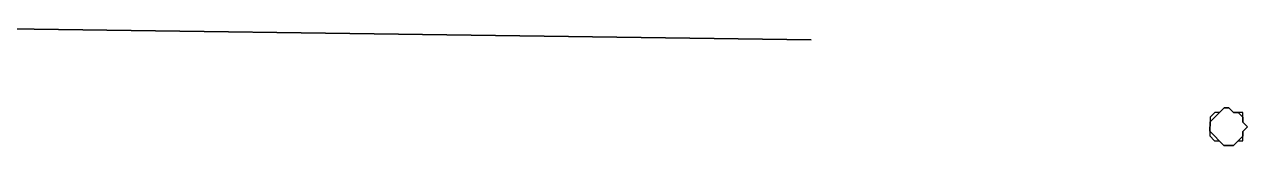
# Model space of a CAD drawing. Header units: inches. Extents: x 0 to 116, y 2 to 63.
# Drawn here: x 67.35 to 83.08, y 61.78 to 63.33 of the extents above; entities that cross this region are included whole.
import ezdxf

# ---------------------------------------------------------------- set-up
doc = ezdxf.new("R2010")
doc.units = ezdxf.units.IN

msp = doc.modelspace()

# ---------------------------------------------------------------- linework, layer by layer
for points in [[(77.47207, 63.13718), (63.0977, 63.33325), (47.21114, 63.11442), (63.0977, 63.33325)], [(77.47207, 63.13718), (63.0977, 63.33325), (47.21114, 63.11442), (63.0977, 63.33325)], [(82.78277, 62.26376), (82.72206, 62.20368), (82.66166, 62.20399), (82.60094, 62.14391), (82.59968, 61.90231), (82.65976, 61.8416), (82.72016, 61.84128), (82.78024, 61.78057), (82.90104, 61.77994), (82.96176, 61.84002), (83.02216, 61.8397), (83.02279, 61.9605), (83.08351, 62.02058), (83.02342, 62.0813), (83.02405, 62.2021), (82.90326, 62.20273), (82.84317, 62.26344)], [(82.78277, 62.26376), (82.72206, 62.20368), (82.66166, 62.20399), (82.60094, 62.14391), (82.59968, 61.90231), (82.65976, 61.8416), (82.72016, 61.84128), (82.78024, 61.78057), (82.90104, 61.77994), (82.96176, 61.84002), (83.02216, 61.8397), (83.02279, 61.9605), (83.08351, 62.02058), (83.02342, 62.0813), (83.02405, 62.2021), (82.90326, 62.20273), (82.84317, 62.26344)], [(82.78277, 62.26376), (82.84317, 62.26344), (82.90326, 62.20273), (82.96366, 62.20241), (83.02374, 62.1417), (83.02342, 62.0813), (83.08351, 62.02058), (83.02279, 61.9605), (83.02247, 61.9001), (82.90104, 61.77994), (82.78024, 61.78057), (82.6, 61.96271), (82.60063, 62.08351)]]:
    msp.add_lwpolyline(points, close=True)

doc.saveas('drawing.dxf')
